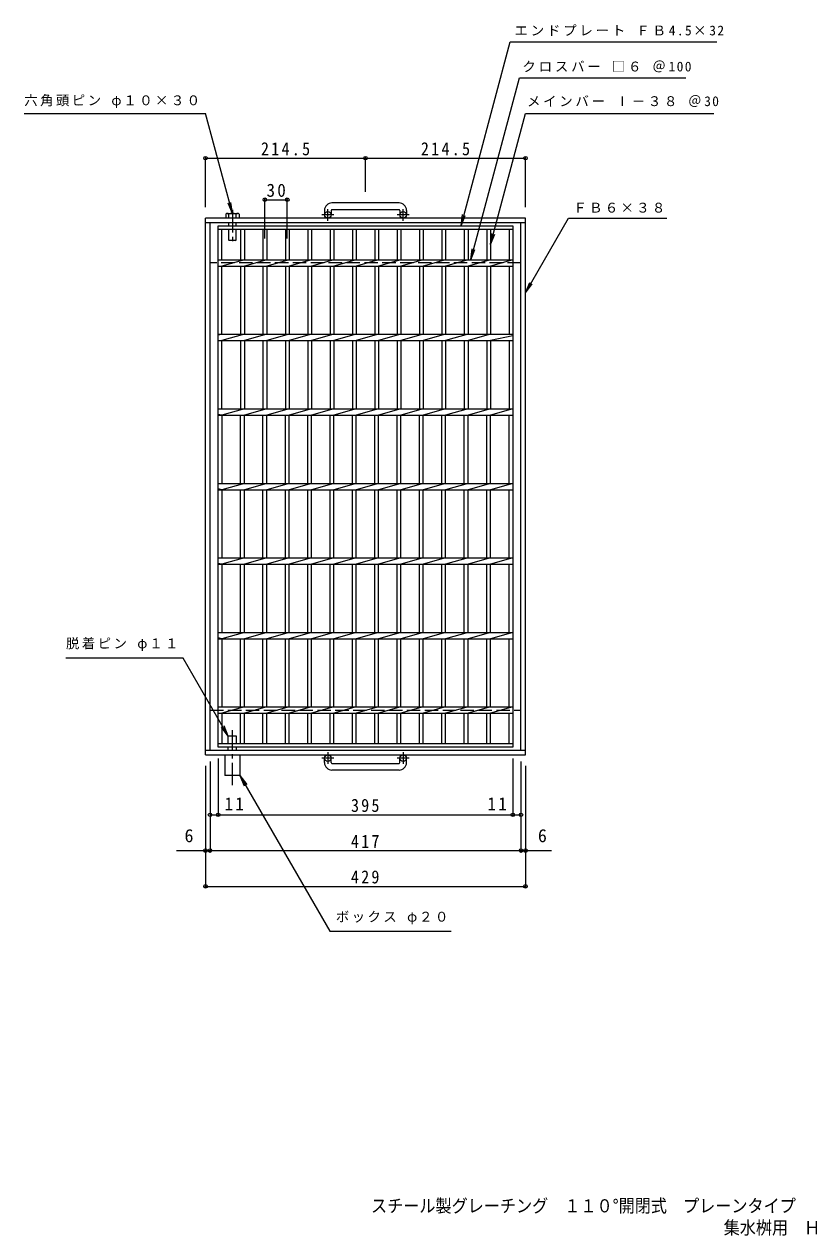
# Model space of a CAD drawing. Units: millimetres, scale not verified. Extents: x -977 to 1060, y -823 to 803.
# Drawn here: x -977 to 78, y -823 to 803 of the extents above; entities that cross this region are included whole.
import ezdxf
from ezdxf.enums import TextEntityAlignment as Align

# ---------------------------------------------------------------- set-up
doc = ezdxf.new("R2010")
doc.units = ezdxf.units.MM
doc.header["$LTSCALE"] = 6
doc.header["$PDMODE"] = 32
doc.header["$PDSIZE"] = 4.8
doc.linetypes.add('CHAIN1', pattern=[8, 5, -1, 1, -1])
doc.linetypes.add('DASHED3', pattern=[4, 3, -1])
for name, color, linetype, lineweight in [('A-1', 2, 'Continuous', 9), ('A-2', 3, 'Continuous', 9), ('A-4', 7, 'Continuous', 9), ('A-5', 7, 'Continuous', 9), ('A-9', 4, 'Continuous', 9)]:
    doc.layers.add(name, color=color, linetype=linetype, lineweight=lineweight)
doc.layers.add('F-5_F-5ﾚｲﾔ', color=2, linetype='Continuous')
doc.styles.add('ＭＳ ゴシック', font='')
doc.styles.get('ＭＳ ゴシック').set_extended_font_data('MS Gothic')

msp = doc.modelspace()

# ---------------------------------------------------------------- linework, layer by layer
at = {"layer": 'A-1'}
for p, q in [((-574.461, 553.465), (-574.461, 547.365)), ((-565.462, 553.465), (-565.462, 547.365)), ((-474.461, 563.465), (-564.461, 563.465)), ((-564.461, 554.465), (-474.461, 554.465)), ((-473.461, 553.465), (-473.461, 547.365)), ((-464.461, 553.465), (-464.461, 547.365)), ((-304.961, 542.865), (-733.961, 542.865)), ((-733.961, -177.136), (-733.961, 542.865)), ((-304.961, 536.865), (-733.961, 536.865)), ((-727.961, -171.136), (-727.961, 536.865)), ((-310.961, -171.136), (-310.961, 536.865)), ((-304.961, -177.136), (-304.961, 542.865)), ((-733.961, -171.136), (-304.961, -171.136)), ((-733.961, -177.136), (-304.961, -177.136)), ((-574.461, -187.737), (-574.461, -181.636)), ((-565.462, -187.737), (-565.462, -181.636)), ((-564.461, -188.736), (-474.461, -188.736)), ((-473.461, -187.737), (-473.461, -181.636)), ((-464.461, -187.737), (-464.461, -181.636)), ((-474.461, -197.737), (-564.461, -197.737))]:
    msp.add_line(p, q, dxfattribs=at)
at = {"layer": 'A-1', "linetype": 'CHAIN1'}
for p, q in [((-569.961, 539.257), (-569.961, 554.855)), ((-468.961, 539.257), (-468.961, 554.855)), ((-561.798, 547.365), (-578.206, 547.365)), ((-460.798, 547.365), (-477.205, 547.365)), ((-569.961, -173.53), (-569.961, -189.126)), ((-468.961, -173.53), (-468.961, -189.126)), ((-561.798, -181.636), (-578.206, -181.636)), ((-460.798, -181.636), (-477.205, -181.636))]:
    msp.add_line(p, q, dxfattribs=at)
at = {"layer": 'A-1', "linetype": 'DASHED3'}
for p, q in [((-310.961, 482.865), (-727.961, 482.865)), ((-727.961, -117.136), (-310.961, -117.136))]:
    msp.add_line(p, q, dxfattribs=at)
at = {"layer": 'A-1'}
for centre in [(-569.961, 547.365), (-468.961, 547.365), (-569.961, -181.636), (-468.961, -181.636)]:
    msp.add_circle(centre, 4.5, dxfattribs=at)
for centre, radius, start, end in [((-564.461, 553.465), 10, 90, 180), ((-564.461, 553.465), 1, 90, 180), ((-474.461, 553.465), 10, 0, 90), ((-474.461, 553.465), 1, 0, 90), ((-564.461, -187.737), 10, 180, 270), ((-564.461, -187.737), 1, 180, 270), ((-474.461, -187.737), 10, 270, 0), ((-474.461, -187.737), 1, 270, 0)]:
    msp.add_arc(centre, radius, start, end, dxfattribs=at)
at = {"layer": 'A-2'}
for p, q in [((-716.961, 532.864), (-321.961, 532.864)), ((-716.961, -167.136), (-716.961, 532.864)), ((-716.961, 528.365), (-321.961, 528.365)), ((-711.961, 487.104), (-711.961, 528.365)), ((-686.961, 528.365), (-686.961, 487.104)), ((-681.961, 528.365), (-681.961, 487.104)), ((-656.961, 528.365), (-656.961, 487.104)), ((-651.961, 528.365), (-651.961, 487.104)), ((-626.961, 528.365), (-626.961, 487.104)), ((-621.961, 528.365), (-621.961, 487.104)), ((-596.961, 528.365), (-596.961, 487.104)), ((-591.961, 528.365), (-591.961, 487.104)), ((-566.961, 528.365), (-566.961, 487.104)), ((-561.961, 528.365), (-561.961, 487.104)), ((-536.96, 528.365), (-536.96, 487.104)), ((-531.961, 528.365), (-531.961, 487.104)), ((-506.961, 528.365), (-506.961, 487.104)), ((-501.962, 528.365), (-501.962, 487.104)), ((-476.961, 528.365), (-476.961, 487.104)), ((-471.961, 528.365), (-471.961, 487.104)), ((-446.961, 528.365), (-446.961, 487.104)), ((-441.961, 528.365), (-441.961, 487.104)), ((-416.961, 528.365), (-416.961, 487.104)), ((-411.961, 528.365), (-411.961, 487.104)), ((-386.961, 528.365), (-386.961, 487.104)), ((-381.961, 528.365), (-381.961, 487.104)), ((-356.961, 528.365), (-356.961, 487.104)), ((-351.961, 528.365), (-351.961, 487.104)), ((-326.961, 528.365), (-326.961, 487.104)), ((-711.961, 487.104), (-716.961, 486.104)), ((-716.961, 487.104), (-321.961, 487.104)), ((-716.961, 478.624), (-321.961, 478.624)), ((-681.961, 487.104), (-711.961, 478.624)), ((-711.961, 387.104), (-711.961, 478.624)), ((-686.961, 478.624), (-686.961, 387.104)), ((-651.961, 487.104), (-681.961, 478.624)), ((-681.961, 478.624), (-681.961, 387.104)), ((-656.961, 478.624), (-656.961, 387.104)), ((-621.961, 487.104), (-651.961, 478.624)), ((-651.961, 478.624), (-651.961, 387.104)), ((-626.961, 478.624), (-626.961, 387.104)), ((-591.961, 487.104), (-621.961, 478.624)), ((-621.961, 478.624), (-621.961, 387.104)), ((-596.961, 478.624), (-596.961, 387.104)), ((-561.961, 487.104), (-591.961, 478.624)), ((-591.961, 478.624), (-591.961, 387.104)), ((-566.961, 478.624), (-566.961, 387.104)), ((-531.961, 487.104), (-561.961, 478.624)), ((-561.961, 478.624), (-561.961, 387.104)), ((-536.96, 478.624), (-536.96, 387.104)), ((-501.961, 487.104), (-531.961, 478.624)), ((-531.961, 478.624), (-531.961, 387.104)), ((-506.961, 478.624), (-506.961, 387.104)), ((-471.961, 487.104), (-501.962, 478.624)), ((-501.962, 478.624), (-501.962, 387.104)), ((-476.961, 478.624), (-476.961, 387.104)), ((-441.961, 487.104), (-471.961, 478.624)), ((-471.961, 478.624), (-471.961, 387.104)), ((-446.961, 478.624), (-446.961, 387.104)), ((-411.961, 487.104), (-441.961, 478.624)), ((-441.961, 478.624), (-441.961, 387.104)), ((-416.961, 478.624), (-416.961, 387.104)), ((-381.961, 487.104), (-411.961, 478.624)), ((-411.961, 478.624), (-411.961, 387.104)), ((-386.961, 478.624), (-386.961, 387.104)), ((-351.961, 487.104), (-381.961, 478.624)), ((-381.961, 478.624), (-381.961, 387.104)), ((-356.961, 478.624), (-356.961, 387.104)), ((-321.96, 487.104), (-351.961, 478.624)), ((-351.961, 478.624), (-351.961, 387.104)), ((-326.961, 478.624), (-326.961, 387.104)), ((-711.961, 387.104), (-716.961, 386.104)), ((-716.961, 387.104), (-321.961, 387.104)), ((-716.961, 378.624), (-321.961, 378.624)), ((-681.961, 387.104), (-711.961, 378.624)), ((-711.961, 287.105), (-711.961, 378.624)), ((-686.961, 378.624), (-686.961, 287.105)), ((-651.961, 387.104), (-681.961, 378.624)), ((-681.961, 378.624), (-681.961, 287.105)), ((-656.961, 378.624), (-656.961, 287.105)), ((-621.961, 387.104), (-651.961, 378.624)), ((-651.961, 378.624), (-651.961, 287.105)), ((-626.961, 378.624), (-626.961, 287.105)), ((-591.961, 387.104), (-621.961, 378.624)), ((-621.961, 378.624), (-621.961, 287.105)), ((-596.961, 378.624), (-596.961, 287.105)), ((-561.961, 387.104), (-591.961, 378.624)), ((-591.961, 378.624), (-591.961, 287.105)), ((-566.961, 378.624), (-566.961, 287.105)), ((-531.961, 387.104), (-561.961, 378.624)), ((-561.961, 378.624), (-561.961, 287.105)), ((-536.96, 378.624), (-536.96, 287.105)), ((-501.961, 387.104), (-531.961, 378.624)), ((-531.961, 378.624), (-531.961, 287.105)), ((-506.961, 378.624), (-506.961, 287.105)), ((-471.961, 387.104), (-501.962, 378.624)), ((-501.962, 378.624), (-501.962, 287.105)), ((-476.961, 378.624), (-476.961, 287.105)), ((-441.961, 387.104), (-471.961, 378.624)), ((-471.961, 378.624), (-471.961, 287.105)), ((-446.961, 378.624), (-446.961, 287.105)), ((-411.961, 387.104), (-441.961, 378.624)), ((-441.961, 378.624), (-441.961, 287.105)), ((-416.961, 378.624), (-416.961, 287.105)), ((-381.961, 387.104), (-411.961, 378.624)), ((-411.961, 378.624), (-411.961, 287.105)), ((-386.961, 378.624), (-386.961, 287.105)), ((-351.961, 387.104), (-381.961, 378.624)), ((-381.961, 378.624), (-381.961, 287.105)), ((-356.961, 378.624), (-356.961, 287.105)), ((-321.961, 385.126), (-351.961, 378.624)), ((-351.961, 378.624), (-351.961, 287.105)), ((-326.961, 378.624), (-326.961, 287.105)), ((-711.961, 287.105), (-716.961, 286.104)), ((-716.961, 287.105), (-321.961, 287.105)), ((-711.961, 278.624), (-716.961, 279.624)), ((-716.961, 278.624), (-321.961, 278.624)), ((-681.961, 287.105), (-711.961, 278.624)), ((-711.961, 278.624), (-711.961, 187.104)), ((-686.961, 187.104), (-686.961, 278.624)), ((-651.961, 287.105), (-681.961, 278.624)), ((-681.961, 187.104), (-681.961, 278.624)), ((-656.961, 187.104), (-656.961, 278.624)), ((-621.961, 287.105), (-651.961, 278.624)), ((-651.961, 187.104), (-651.961, 278.624)), ((-626.961, 187.104), (-626.961, 278.624)), ((-591.961, 287.105), (-621.961, 278.624)), ((-621.961, 187.104), (-621.961, 278.624)), ((-596.961, 187.104), (-596.961, 278.624)), ((-561.961, 287.105), (-591.961, 278.624)), ((-591.961, 187.104), (-591.961, 278.624)), ((-566.961, 187.104), (-566.961, 278.624)), ((-531.961, 287.105), (-561.961, 278.624)), ((-561.961, 187.104), (-561.961, 278.624)), ((-536.96, 187.104), (-536.96, 278.624)), ((-501.961, 287.105), (-531.961, 278.624)), ((-531.961, 187.104), (-531.961, 278.624)), ((-506.961, 187.104), (-506.961, 278.624)), ((-471.961, 287.105), (-501.962, 278.624)), ((-501.962, 187.104), (-501.962, 278.624)), ((-476.961, 187.104), (-476.961, 278.624)), ((-441.961, 287.105), (-471.961, 278.624)), ((-471.961, 187.104), (-471.961, 278.624)), ((-446.961, 187.104), (-446.961, 278.624)), ((-411.961, 287.105), (-441.961, 278.624)), ((-441.961, 187.104), (-441.961, 278.624)), ((-416.961, 187.104), (-416.961, 278.624)), ((-381.961, 287.105), (-411.961, 278.624)), ((-411.961, 187.104), (-411.961, 278.624)), ((-386.961, 187.104), (-386.961, 278.624)), ((-351.961, 287.105), (-381.961, 278.624)), ((-381.961, 187.104), (-381.961, 278.624)), ((-356.961, 187.104), (-356.961, 278.624)), ((-321.961, 287.105), (-351.961, 278.624)), ((-351.961, 187.104), (-351.961, 278.624)), ((-326.961, 187.104), (-326.961, 278.624)), ((-711.961, 187.105), (-716.961, 186.104)), ((-716.961, 187.105), (-321.961, 187.105)), ((-711.961, 178.624), (-716.961, 179.624)), ((-681.961, 187.105), (-711.961, 178.624)), ((-651.961, 187.105), (-681.961, 178.624)), ((-621.961, 187.105), (-651.961, 178.624)), ((-591.961, 187.105), (-621.961, 178.624)), ((-561.961, 187.105), (-591.961, 178.624)), ((-531.961, 187.105), (-561.961, 178.624)), ((-501.961, 187.105), (-531.961, 178.624)), ((-471.961, 187.105), (-501.962, 178.624)), ((-441.961, 187.105), (-471.961, 178.624)), ((-411.961, 187.105), (-441.961, 178.624)), ((-381.961, 187.105), (-411.961, 178.624)), ((-351.961, 187.105), (-381.961, 178.624)), ((-321.961, 187.105), (-351.961, 178.624)), ((-716.961, 178.624), (-321.961, 178.624)), ((-711.961, 178.624), (-711.961, 87.104)), ((-686.961, 87.104), (-686.961, 178.624)), ((-681.961, 87.104), (-681.961, 178.624)), ((-656.961, 87.104), (-656.961, 178.624)), ((-651.961, 87.104), (-651.961, 178.624)), ((-626.961, 87.104), (-626.961, 178.624)), ((-621.961, 87.104), (-621.961, 178.624)), ((-596.961, 87.104), (-596.961, 178.624)), ((-591.961, 87.104), (-591.961, 178.624)), ((-566.961, 87.104), (-566.961, 178.624)), ((-561.961, 87.104), (-561.961, 178.624)), ((-536.96, 87.104), (-536.96, 178.624)), ((-531.961, 87.104), (-531.961, 178.624)), ((-506.961, 87.104), (-506.961, 178.624)), ((-501.962, 87.104), (-501.962, 178.624)), ((-476.961, 87.104), (-476.961, 178.624)), ((-471.961, 87.104), (-471.961, 178.624)), ((-446.961, 87.104), (-446.961, 178.624)), ((-441.961, 87.104), (-441.961, 178.624)), ((-416.961, 87.104), (-416.961, 178.624)), ((-411.961, 87.104), (-411.961, 178.624)), ((-386.961, 87.104), (-386.961, 178.624)), ((-381.961, 87.104), (-381.961, 178.624)), ((-356.961, 87.104), (-356.961, 178.624)), ((-351.961, 87.104), (-351.961, 178.624)), ((-326.961, 87.104), (-326.961, 178.624)), ((-711.961, 87.105), (-716.961, 86.104)), ((-716.961, 87.105), (-321.961, 87.105)), ((-681.961, 87.105), (-711.961, 78.624)), ((-651.961, 87.105), (-681.961, 78.624)), ((-621.961, 87.105), (-651.961, 78.624)), ((-591.961, 87.105), (-621.961, 78.624)), ((-561.961, 87.105), (-591.961, 78.624)), ((-531.961, 87.105), (-561.961, 78.624)), ((-501.961, 87.105), (-531.961, 78.624)), ((-471.961, 87.105), (-501.962, 78.624)), ((-441.961, 87.105), (-471.961, 78.624)), ((-411.961, 87.105), (-441.961, 78.624)), ((-381.961, 87.105), (-411.961, 78.624)), ((-351.961, 87.105), (-381.961, 78.624)), ((-321.961, 87.105), (-351.961, 78.624)), ((-711.961, 78.624), (-716.961, 79.624)), ((-716.961, 78.624), (-321.961, 78.624)), ((-711.961, 78.624), (-711.961, -12.896)), ((-686.961, -12.896), (-686.961, 78.624)), ((-681.961, -12.896), (-681.961, 78.624)), ((-656.961, -12.896), (-656.961, 78.624)), ((-651.961, -12.896), (-651.961, 78.624)), ((-626.961, -12.896), (-626.961, 78.624)), ((-621.961, -12.896), (-621.961, 78.624)), ((-596.961, -12.896), (-596.961, 78.624)), ((-591.961, -12.896), (-591.961, 78.624)), ((-566.961, -12.896), (-566.961, 78.624)), ((-561.961, -12.896), (-561.961, 78.624)), ((-536.96, -12.896), (-536.96, 78.624)), ((-531.961, -12.896), (-531.961, 78.624)), ((-506.961, -12.896), (-506.961, 78.624)), ((-501.962, -12.896), (-501.962, 78.624)), ((-476.961, -12.896), (-476.961, 78.624)), ((-471.961, -12.896), (-471.961, 78.624)), ((-446.961, -12.896), (-446.961, 78.624)), ((-441.961, -12.896), (-441.961, 78.624)), ((-416.961, -12.896), (-416.961, 78.624)), ((-411.961, -12.896), (-411.961, 78.624)), ((-386.961, -12.896), (-386.961, 78.624)), ((-381.961, -12.896), (-381.961, 78.624)), ((-356.961, -12.896), (-356.961, 78.624)), ((-351.961, -12.896), (-351.961, 78.624)), ((-326.961, -12.896), (-326.961, 78.624)), ((-711.961, -12.895), (-716.961, -13.896)), ((-716.961, -12.895), (-321.961, -12.895)), ((-681.961, -12.895), (-711.961, -21.376)), ((-651.961, -12.895), (-681.961, -21.376)), ((-621.961, -12.895), (-651.961, -21.376)), ((-591.961, -12.895), (-621.961, -21.376)), ((-561.961, -12.895), (-591.961, -21.376)), ((-531.961, -12.895), (-561.961, -21.376)), ((-501.961, -12.895), (-531.961, -21.376)), ((-471.961, -12.895), (-501.962, -21.376)), ((-441.961, -12.895), (-471.961, -21.376)), ((-411.961, -12.895), (-441.961, -21.376)), ((-381.961, -12.895), (-411.961, -21.376)), ((-351.961, -12.895), (-381.961, -21.376)), ((-321.961, -12.895), (-351.961, -21.376)), ((-711.961, -21.376), (-716.961, -20.376)), ((-716.961, -21.376), (-321.961, -21.376)), ((-711.961, -21.376), (-711.961, -112.896)), ((-686.961, -112.896), (-686.961, -21.376)), ((-681.961, -112.896), (-681.961, -21.376)), ((-656.961, -112.896), (-656.961, -21.376)), ((-651.961, -112.896), (-651.961, -21.376)), ((-626.961, -112.896), (-626.961, -21.376)), ((-621.961, -112.896), (-621.961, -21.376)), ((-596.961, -112.896), (-596.961, -21.376)), ((-591.961, -112.896), (-591.961, -21.376)), ((-566.961, -112.896), (-566.961, -21.376)), ((-561.961, -112.896), (-561.961, -21.376)), ((-536.96, -112.896), (-536.96, -21.376)), ((-531.961, -112.896), (-531.961, -21.376)), ((-506.961, -112.896), (-506.961, -21.376)), ((-501.962, -112.896), (-501.962, -21.376)), ((-476.961, -112.896), (-476.961, -21.376)), ((-471.961, -112.896), (-471.961, -21.376)), ((-446.961, -112.896), (-446.961, -21.376)), ((-441.961, -112.896), (-441.961, -21.376)), ((-416.961, -112.896), (-416.961, -21.376)), ((-411.961, -112.896), (-411.961, -21.376)), ((-386.961, -112.896), (-386.961, -21.376)), ((-381.961, -112.896), (-381.961, -21.376)), ((-356.961, -112.896), (-356.961, -21.376)), ((-351.961, -112.896), (-351.961, -21.376)), ((-326.961, -112.896), (-326.961, -21.376)), ((-711.961, -112.895), (-716.961, -113.896)), ((-716.961, -112.895), (-321.961, -112.895)), ((-681.961, -112.895), (-711.961, -121.376)), ((-651.961, -112.895), (-681.961, -121.376)), ((-621.961, -112.895), (-651.961, -121.376)), ((-591.961, -112.895), (-621.961, -121.376)), ((-561.961, -112.895), (-591.961, -121.376)), ((-531.961, -112.895), (-561.961, -121.376)), ((-501.961, -112.895), (-531.961, -121.376)), ((-471.961, -112.895), (-501.962, -121.376)), ((-441.961, -112.895), (-471.961, -121.376)), ((-411.961, -112.895), (-441.961, -121.376)), ((-381.961, -112.895), (-411.961, -121.376)), ((-351.961, -112.895), (-381.961, -121.376)), ((-321.961, -112.895), (-351.961, -121.376)), ((-716.961, -121.376), (-321.961, -121.376)), ((-711.961, -121.375), (-711.961, -162.636)), ((-686.961, -162.636), (-686.961, -121.375)), ((-681.961, -162.636), (-681.961, -121.375)), ((-656.961, -162.636), (-656.961, -121.375)), ((-651.961, -162.636), (-651.961, -121.375)), ((-626.961, -162.636), (-626.961, -121.375)), ((-621.961, -162.636), (-621.961, -121.375)), ((-596.961, -162.636), (-596.961, -121.375)), ((-591.961, -162.636), (-591.961, -121.375)), ((-566.961, -162.636), (-566.961, -121.375)), ((-561.961, -162.636), (-561.961, -121.375)), ((-536.96, -162.636), (-536.96, -121.375)), ((-531.961, -162.636), (-531.961, -121.375)), ((-506.961, -162.636), (-506.961, -121.375)), ((-501.962, -162.636), (-501.962, -121.375)), ((-476.961, -162.636), (-476.961, -121.375)), ((-471.961, -162.636), (-471.961, -121.375)), ((-446.961, -162.636), (-446.961, -121.375)), ((-441.961, -162.636), (-441.961, -121.375)), ((-416.961, -162.636), (-416.961, -121.375)), ((-411.961, -162.636), (-411.961, -121.375)), ((-386.961, -162.636), (-386.961, -121.375)), ((-381.961, -162.636), (-381.961, -121.375)), ((-356.961, -162.636), (-356.961, -121.375)), ((-351.961, -162.636), (-351.961, -121.375)), ((-326.961, -162.636), (-326.961, -121.375)), ((-321.961, -162.636), (-716.961, -162.636))]:
    msp.add_line(p, q, dxfattribs=at)
msp.add_lwpolyline([(-321.961, 532.864), (-321.961, -167.136), (-716.961, -167.136)], dxfattribs=at)
at = {"layer": 'A-4'}
for p, q in [((-733.961, 557.865), (-733.961, 625.265)), ((-733.961, 623.465), (-304.961, 623.465)), ((-519.461, 578.465), (-519.461, 625.265)), ((-304.961, 557.865), (-304.961, 625.265)), ((-654.461, 515.713), (-654.461, 569.607)), ((-624.461, 515.713), (-624.461, 569.607)), ((-654.461, 567.807), (-624.461, 567.807)), ((-733.961, -192.136), (-733.961, -355.537)), ((-727.961, -186.136), (-727.961, -307.537)), ((-716.961, -182.136), (-716.961, -259.537)), ((-321.961, -182.136), (-321.961, -259.537)), ((-310.961, -186.136), (-310.961, -307.537)), ((-304.961, -192.136), (-304.961, -355.537)), ((-727.961, -257.737), (-310.961, -257.737)), ((-772.898, -305.737), (-269.998, -305.737)), ((-733.961, -353.737), (-304.961, -353.737))]:
    msp.add_line(p, q, dxfattribs=at)
for p in [(-733.961, 623.465), (-519.461, 623.465), (-304.961, 623.465), (-654.461, 567.807), (-624.461, 567.807), (-727.961, -257.737), (-716.961, -257.737), (-321.961, -257.737), (-310.961, -257.737), (-733.961, -305.737), (-727.961, -305.737), (-310.961, -305.737), (-304.961, -305.737), (-733.961, -353.737), (-304.961, -353.737)]:
    msp.add_point(p, dxfattribs=at)
at = {"layer": 'A-5'}
for p, q in [((-391.376, 532.864), (-325.299, 779.465)), ((-325.299, 779.465), (-48.173, 779.465)), ((-378.365, 487.104), (-312.888, 731.465)), ((-312.888, 731.465), (-90.008, 731.465)), ((-977.165, 683.465), (-733.92, 683.465)), ((-697.961, 549.265), (-733.92, 683.465)), ((-351.961, 507.734), (-304.875, 683.465)), ((-304.875, 683.465), (-52.31, 683.465)), ((-697.961, 549.265), (-703.701, 563.123)), ((-697.961, 549.265), (-699.919, 564.137)), ((-391.376, 532.864), (-389.418, 547.736)), ((-391.376, 532.864), (-385.635, 546.723)), ((-351.961, 507.734), (-350.004, 522.606)), ((-351.961, 507.734), (-346.221, 521.593)), ((-378.365, 487.104), (-376.407, 501.976)), ((-378.365, 487.104), (-372.624, 500.962)), ((-304.961, 442.903), (-299.221, 456.761)), ((-304.961, 442.903), (-295.83, 454.803)), ((-763.961, -47.346), (-921.196, -47.346)), ((-703.461, -152.135), (-763.961, -47.346)), ((-703.461, -152.135), (-712.593, -140.234)), ((-703.461, -152.135), (-709.201, -138.277)), ((-687.961, -205.135), (-678.83, -217.035)), ((-687.961, -205.135), (-682.221, -218.993)), ((-687.961, -205.135), (-567.525, -413.737)), ((-567.525, -413.737), (-404.798, -413.737))]:
    msp.add_line(p, q, dxfattribs=at)
msp.add_lwpolyline([(-304.961, 442.903), (-247.248, 542.865), (-115.133, 542.865)], dxfattribs=at)
at = {"layer": 'A-9', "linetype": 'CHAIN1'}
for p, q in [((-697.961, 553.964), (-697.961, 509.332)), ((-697.961, -218.162), (-697.961, -144.239))]:
    msp.add_line(p, q, dxfattribs=at)
at = {"layer": 'A-9'}
for p, q in [((-706.846, 548.522), (-706.846, 542.865)), ((-704.904, 549.265), (-691.019, 549.265)), ((-702.961, 542.865), (-702.961, 548.522)), ((-702.961, 532.865), (-702.961, 536.865)), ((-692.961, 542.865), (-692.961, 548.522)), ((-692.961, 532.865), (-692.961, 536.865)), ((-689.076, 548.522), (-689.076, 542.865)), ((-702.961, 513.677), (-702.961, 528.365)), ((-692.961, 513.677), (-692.961, 528.365)), ((-702.149, 512.865), (-702.961, 513.677)), ((-693.773, 512.865), (-702.149, 512.865)), ((-693.773, 512.865), (-692.961, 513.677)), ((-692.461, -152.135), (-703.461, -152.135)), ((-703.461, -162.135), (-703.461, -152.135)), ((-692.461, -162.135), (-692.461, -152.135)), ((-707.961, -177.135), (-707.961, -205.135)), ((-703.461, -171.135), (-703.461, -167.135)), ((-692.461, -171.135), (-692.461, -167.135)), ((-687.961, -177.135), (-687.961, -205.135)), ((-687.961, -205.135), (-707.961, -205.135))]:
    msp.add_line(p, q, dxfattribs=at)
for centre, radius, start, end in [((-704.904, 546.355), 2.91, 48.12389, 131.8763), ((-697.961, 532.075), 17.19, 73.09029, 106.90971), ((-691.019, 546.355), 2.91, 48.1237, 131.87611)]:
    msp.add_arc(centre, radius, start, end, dxfattribs=at)

# ---------------------------------------------------------------- texts
at = {"layer": 'A-4', "color": 2, "style": 'ＭＳ ゴシック'}
for p in [(-762.218, -299.737), (-288.236, -299.737)]:
    msp.add_text('6', height=17.6, dxfattribs=at).set_placement(p, align=Align.BOTTOM_LEFT)
at = {"layer": 'A-4', "color": 2, "char_height": 17.6, "attachment_point": 7, "style": 'ＭＳ ゴシック'}
for s, insert in [('\\T1.28;\\W0.9;214.5', (-659.711, 627.065)), ('\\T1.28;\\W0.9;214.5', (-445.211, 627.065)), ('\\T1.27;\\W0.95;30', (-652.211, 571.407)), ('\\T1.27;\\W0.95;11', (-708.505, -251.737)), ('\\T1.27;\\W0.9;395', (-538.961, -254.137)), ('\\T1.27;\\W0.95;11', (-355.877, -251.737)), ('\\T1.27;\\W0.9;417', (-538.961, -302.137)), ('\\T1.27;\\W0.9;429', (-538.961, -350.137))]:
    msp.add_mtext(s, dxfattribs=dict(at, insert=insert))
at = {"layer": 'A-5', "char_height": 13.2, "attachment_point": 7, "style": 'ＭＳ ゴシック'}
for s, insert in [('\\T1.21;エンドプレート\\~ＦＢ4.5×32', (-319.673, 787.521)), ('\\T1.21;クロスバー\\~□６\\~＠100', (-309.008, 738.652)), ('\\T1.18;六角頭ピン\\~φ１０×３０', (-977.165, 690.97)), ('\\T1.2;メインバー\\~Ⅰ－３８\\~＠30', (-302.81, 692.148)), ('\\T1.17;ＦＢ６×３８', (-240.667, 550.267)), ('\\T1.18;脱着ピン\\~φ１１', (-921.196, -37.843)), ('\\T1.18;ボックス\\~φ２０', (-559.298, -404.689))]:
    msp.add_mtext(s, dxfattribs=dict(at, insert=insert))
at = {"layer": 'F-5_F-5ﾚｲﾔ', "style": 'ＭＳ ゴシック', "width": 0.9}
for s, p in [('スチール製グレーチング\u3000１１０°開閉式\u3000プレーンタイプ', (-512.046, -796.524)), ('集水桝用\u3000ＨＳＦ\u3000６４３８', (-39.071, -825.907))]:
    msp.add_text(s, height=17.6, dxfattribs=at).set_placement(p, align=Align.BOTTOM_LEFT)

doc.saveas('drawing.dxf')
